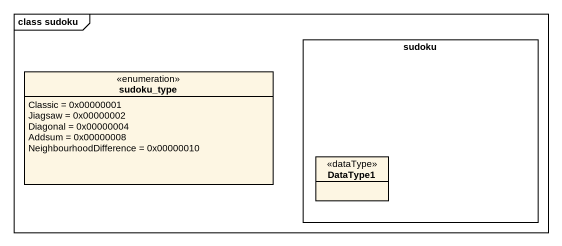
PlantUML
@startuml
mainframe class sudoku
hide circle
hide empty members
enum sudoku_type {
  Classic = 0x00000001
  Jiagsaw = 0x00000002
  Diagonal = 0x00000004
  Addsum = 0x00000008
  NeighbourhoodDifference = 0x00000010
}
rectangle sudoku {
  class DataType1 <<dataType>>
}
@enduml
